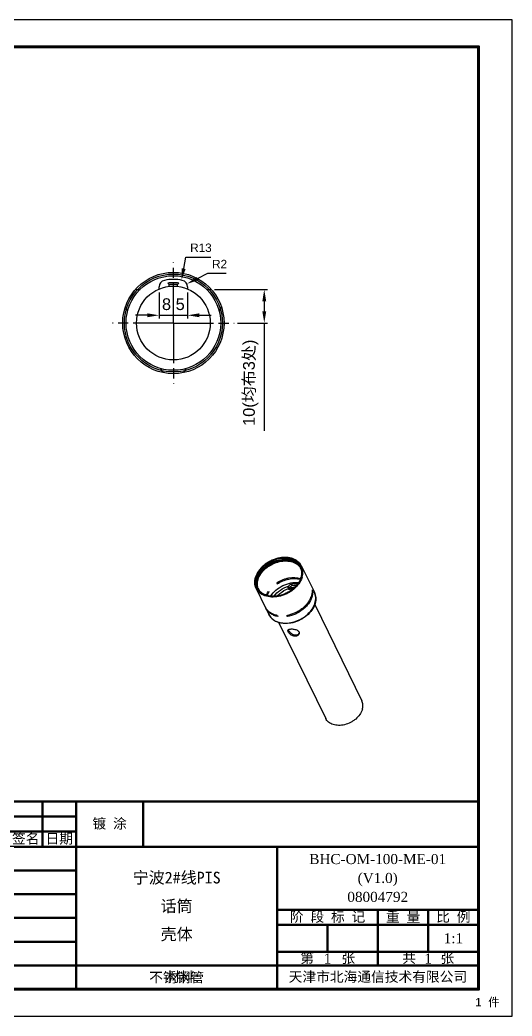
# Model space of a CAD drawing. Header units: millimetres. Extents: x 0 to 420, y 0 to 297.
# Drawn here: x 273.3 to 420, y 0 to 297 of the extents above; entities that cross this region are included whole.
import ezdxf
from ezdxf.enums import TextEntityAlignment as Align

# ---------------------------------------------------------------- set-up
doc = ezdxf.new("R2010")
doc.units = ezdxf.units.MM
doc.linetypes.add('AM_ISO08W050', pattern=[18, 12, -1.5, 3, -1.5])
doc.linetypes.add('HIDDEN', pattern=[9.525, 6.35, -3.175])
doc.layers.add('02___PRT_ALL_AXES', color=7, linetype='Continuous')
doc.layers.add('DEFAULT_2', color=8, linetype='HIDDEN')
for name, color, linetype, lineweight in [('AM_0', 7, 'Continuous', 50), ('AM_5', 3, 'Continuous', 25), ('AM_6', 2, 'Continuous', 35), ('AM_6 @ 1', 2, 'Continuous', 35), ('AM_7', 4, 'AM_ISO08W050', 25), ('AM_8', 1, 'Continuous', 25)]:
    doc.layers.add(name, color=color, linetype=linetype, lineweight=lineweight)
doc.styles.add('fs', font='SIMFANG.TTF')
doc.styles.get("Standard").update_dxf_attribs({"font": 'ARIAL.TTF'})
doc.styles.add('tnr', font='TIMES.TTF')
doc.dimstyles.new('AM_ISO$0', dxfattribs={"dimtxt": 3.5, "dimasz": 3.5, "dimexe": 1, "dimexo": 1, "dimgap": 1.5, "dimtad": 1, "dimdsep": 46, "dimtxsty": 'Standard', "dimcen": 0, "dimclrd": 256, "dimclre": 256, "dimclrt": 2, "dimadec": 0, "dimazin": 2, "dimtp": 0.1, "dimtm": 0.1, "dimtfac": 0.71, "dimtdec": 3, "dimtmove": 0, "dimatfit": 3, "dimfxl": 1, "dimlwd": -1, "dimlwe": -1, "dimarcsym": 1})
doc.dimstyles.new('AM_ISO$4', dxfattribs={"dimtxt": 2.5, "dimasz": 3.5, "dimexe": 1, "dimexo": 1, "dimgap": 1.5, "dimtad": 1, "dimtoh": 1, "dimdec": 1, "dimdsep": 46, "dimtxsty": 'Standard', "dimcen": 0, "dimclrd": 256, "dimclre": 256, "dimclrt": 2, "dimadec": 0, "dimazin": 2, "dimtp": 0.1, "dimtm": 0.1, "dimtfac": 0.71, "dimtdec": 1, "dimtofl": 0, "dimtmove": 0, "dimatfit": 0, "dimfxl": 1, "dimlwd": -1, "dimlwe": -1, "dimarcsym": 1})

# ---------------------------------------------------------------- blocks, each defined once
blk = doc.blocks.new('*D22')
at = {"layer": 'AM_5', "linetype": 'ByBlock', "transparency": 16777216}
for p, q in [((331.33, 216.63), (347.12, 216.63)), ((346.12, 213.13), (346.12, 210.13)), ((338.12, 206.63), (347.12, 206.63)), ((346.12, 206.63), (346.12, 174.49))]:
    blk.add_line(p, q, dxfattribs=at)
at = {"layer": 'AM_5', "transparency": 16777216}
for points in [[(345.54, 213.13), (346.7, 213.13), (346.12, 216.63)], [(345.54, 210.13), (346.7, 210.13), (346.12, 206.63)]]:
    blk.add_solid(points, dxfattribs=at)
at = {"layer": 'Defpoints', "color": 0, "transparency": 16777216}
for p in [(330.33, 216.63), (337.12, 206.63), (346.12, 206.63)]:
    blk.add_point(p, dxfattribs=at)
at = {"layer": 'AM_5', "color": 2, "transparency": 16777216, "insert": (342.07, 188.81), "char_height": 3.5, "attachment_point": 5, "rotation": 90}
blk.add_mtext('10(均布3处)', dxfattribs=at)
blk = doc.blocks.new('BH-BORDER-A3')
at = {"lineweight": 100, "ltscale": 0.4}
blk.add_lwpolyline([(410, 8), (21, 8), (21, 289), (410, 289)], close=True, dxfattribs=at)
at = {"layer": 'AM_8', "ltscale": 0.4}
blk.add_lwpolyline([(0, 0), (420, 0), (420, 297), (0, 297)], close=True, dxfattribs=at)
at = {"layer": 'AM_6', "linetype": 'ByBlock', "ltscale": 0.4}
blk.add_attdef('TBA-2477AF-ME-00-00-00', text='', height=3, rotation=180, dxfattribs=at).set_placement((49.57, 286.31), align=Align.CENTER)
blk = doc.blocks.new('BH-TITLEBLOCK')
at = {"layer": 'AM_0', "lineweight": 50}
for p, q in [((-180, 56), (0, 56)), ((-180, 56), (-180, 0)), ((-170, 56), (-170, 42.5)), ((-160, 56), (-160, 0)), ((-140, 56), (-140, 42.5)), ((-140, 56), (-140, 42.5)), ((-140, 56), (-140, 42.5)), ((-130, 56), (-130, 42.5)), ((-130, 56), (-130, 42.5)), ((-130, 56), (-130, 42.5)), ((-120, 56), (-120, 0)), ((-100, 56), (-100, 42.5)), ((-180, 51.5), (-120, 51.5)), ((-180, 47), (-120, 47)), ((-180, 42.5), (0, 42.5)), ((-60, 42.5), (-60, 0)), ((-180, 35.42), (-120, 35.42)), ((-180, 28.34), (-120, 28.34)), ((-180, 21.26), (-120, 21.26)), ((-60, 23.7), (0, 23.7)), ((-30, 23.7), (-30, 7.1)), ((-15, 23.7), (-15, 11.2)), ((-60, 19.2), (0, 19.2)), ((-45, 19.2), (-45, 11.2)), ((-180, 14.18), (-120, 14.18)), ((-59.94, 11.2), (0, 11.2)), ((-180, 7.1), (0, 7.1))]:
    blk.add_line(p, q, dxfattribs=at)
at = {"layer": 'AM_0', "lineweight": 100, "ltscale": 0.4}
blk.add_lwpolyline([(0, 56), (0, 0), (-180, 0)], dxfattribs=at)
at = {"layer": 'AM_6', "color": 2, "style": 'fs'}
blk.add_attdef('D.ZN.15.DB//喷涂-RAL9004-亚光//丝印', (-97.09, 47.91), '', height=3, dxfattribs=at)
at = {"layer": 'AM_6', "color": 2, "style": 'tnr'}
for tag, p in [('TBA-2477AF-ME-00-00-00', (-30.06, 37.32)), ('(V1.0)', (-30.06, 31.68)), ('00000000', (-30.05, 26.04))]:
    blk.add_attdef(tag, text='', height=3, dxfattribs=at).set_placement(p, align=Align.CENTER)
at = {"layer": 'AM_6', "color": 2, "style": 'fs'}
blk.add_attdef('项目名称', text='', height=3.5, dxfattribs=at).set_placement((-90, 35.04), align=Align.TOP_CENTER)
at = {"layer": 'AM_6', "color": 2}
for tag, height, style, p in [('产品名称', 3.5, 'fs', (-90, 24.8)), ('1:1', 3, 'tnr', (-7.5, 15.2)), ('1', 3, 'tnr', (-45, 9.15)), ('2', 3, 'tnr', (-15, 9.15)), ('AL', 3, 'tnr', (-90, 3.55))]:
    blk.add_attdef(tag, text='', height=height, dxfattribs=dict(at, style=style)).set_placement(p, align=Align.MIDDLE_CENTER)
at = {"layer": 'AM_6', "color": 2, "style": 'fs'}
blk.add_attdef('零件名称', text='', height=3.5, dxfattribs=at).set_placement((-90, 13.62), align=Align.BOTTOM_CENTER)
at = {"layer": 'AM_8', "linetype": 'ByBlock', "ltscale": 0.4, "char_height": 3, "attachment_point": 5}
for s, insert, width in [('{\\fFangSong_GB2312|b0|i0|c134|p49;镀 涂}', (-110, 49.25), 20.003), ('{\\fFangSong_GB2312|b0|i0|c134|p49;标记}', (-175, 44.75), 10), ('{\\fFangSong_GB2312|b0|i0|c134|p49;数量}', (-165, 44.75), 10), ('{\\fFangSong_GB2312|b0|i0|c134|p49;更改单号}', (-150, 44.75), 20), ('{\\fFangSong_GB2312|b0|i0|c134|p49;签名}', (-135, 44.75), 9.9978), ('{\\fFangSong_GB2312|b0|i0|c134|p49;日期}', (-125, 44.75), 10.0022), ('{\\fFangSong_GB2312|b0|i0|c134|p49;设  计}', (-170, 38.96), 20), ('{\\fFangSong_GB2312|b0|i0|c134|p49;审  核}', (-170, 31.88), 20), ('{\\fFangSong_GB2312|b0|i0|c134|p49;阶 段 标 记}', (-45, 21.45), 30), ('{\\fFangSong_GB2312|b0|i0|c134|p49;重 量}', (-22.5, 21.45), 15), ('{\\fFangSong_GB2312|b0|i0|c134|p49;比 例}', (-7.5, 21.45), 15), ('{\\fFangSong_GB2312|b0|i0|c134|p49;工  艺}', (-170, 17.72), 20), ('{\\fFangSong_GB2312|b0|i0|c134|p49;标准化}', (-170, 10.64), 20), ('{\\fFangSong_GB2312|b0|i0|c134|p49;第    张}', (-44.97, 9.15), 29.9401), ('{\\fFangSong_GB2312|b0|i0|c134|p49;共   } {\\fFangSong_GB2312|b0|i0|c134|p49;张}', (-15, 9.17), 30), ('{\\fFangSong_GB2312|b0|i0|c134|p49;批  准}', (-170, 3.55), 20), ('{\\fFangSong_GB2312|b0|i0|c134|p49;  材料:}', (-90, 3.55), 60), ('{\\fFangSong_GB2312|b0|i0|c134|p49;天津市北海通信技术有限公司}', (-30, 3.55), 60)]:
    blk.add_mtext(s, dxfattribs=dict(at, insert=insert, width=width))
blk = doc.blocks.new('*U33')
at = {"lineweight": 0}
ref = blk.add_blockref('BH-TITLEBLOCK', (410, 8), dxfattribs=at)
ref.add_attrib('产品名称', '话筒', dxfattribs={"layer": 'AM_6 @ 1', "color": 2, "height": 3.5, "style": 'fs'}).set_placement((320, 32.8), align=Align.MIDDLE_CENTER)
ref.add_attrib('项目名称', '宁波2#线PIS', dxfattribs={"layer": 'AM_6 @ 1', "color": 2, "height": 3.5, "style": 'fs'}).set_placement((320, 43.04), align=Align.TOP_CENTER)
ref.add_attrib('零件名称', '壳体', dxfattribs={"layer": 'AM_6 @ 1', "color": 2, "height": 3.5, "style": 'fs'}).set_placement((320, 21.62), align=Align.BOTTOM_CENTER)
ref.add_attrib('(V1.0)', '(V1.0)', dxfattribs={"layer": 'AM_6 @ 1', "color": 2, "height": 3, "style": 'tnr'}).set_placement((379.94, 39.68), align=Align.CENTER)
ref.add_attrib('00000000', '08004792', dxfattribs={"layer": 'AM_6 @ 1', "color": 2, "height": 3, "style": 'tnr'}).set_placement((379.95, 34.04), align=Align.CENTER)
ref.add_attrib('TBA-2477AF-ME-00-00-00', 'BHC-OM-100-ME-01', dxfattribs={"layer": 'AM_6 @ 1', "color": 2, "height": 3, "style": 'tnr'}).set_placement((379.94, 45.32), align=Align.CENTER)
ref.add_attrib('1:1', '1:1', dxfattribs={"layer": 'AM_6 @ 1', "color": 2, "height": 3, "style": 'tnr'}).set_placement((402.5, 23.2), align=Align.MIDDLE_CENTER)
ref.add_attrib('1', '1', dxfattribs={"layer": 'AM_6 @ 1', "color": 2, "height": 3, "style": 'tnr'}).set_placement((365, 17.15), align=Align.MIDDLE_CENTER)
ref.add_attrib('2', '1', dxfattribs={"layer": 'AM_6 @ 1', "color": 2, "height": 3, "style": 'tnr'}).set_placement((395, 17.15), align=Align.MIDDLE_CENTER)
ref.add_attrib('AL', '不锈钢管', dxfattribs={"layer": 'AM_6 @ 1', "color": 2, "height": 3, "style": 'tnr'}).set_placement((320, 11.55), align=Align.MIDDLE_CENTER)
blk = doc.blocks.new('*D27')
at = {"layer": 'AM_5', "linetype": 'ByBlock', "transparency": 16777216}
for p, q in [((314.77, 215.78), (314.77, 207.94)), ((323.27, 215.78), (323.27, 207.94)), ((311.27, 208.94), (307.77, 208.94)), ((314.77, 208.94), (323.27, 208.94)), ((326.77, 208.94), (330.27, 208.94))]:
    blk.add_line(p, q, dxfattribs=at)
at = {"layer": 'AM_5', "transparency": 16777216}
for points in [[(311.27, 209.52), (311.27, 208.36), (314.77, 208.94)], [(326.77, 209.52), (326.77, 208.36), (323.27, 208.94)]]:
    blk.add_solid(points, dxfattribs=at)
at = {"layer": 'Defpoints', "color": 0, "transparency": 16777216}
for p in [(314.77, 216.78), (323.27, 216.78), (323.27, 208.94)]:
    blk.add_point(p, dxfattribs=at)
at = {"layer": 'AM_5', "color": 2, "transparency": 16777216, "insert": (319.02, 212.23), "char_height": 3.5, "attachment_point": 5}
blk.add_mtext('8.5', dxfattribs=at)
blk = doc.blocks.new('*D28')
at = {"layer": 'AM_5', "linetype": 'ByBlock', "transparency": 16777216}
for p, q in [((322.1, 222.84), (322.75, 226.28)), ((322.75, 226.28), (330.22, 226.28))]:
    blk.add_line(p, q, dxfattribs=at)
at = {"layer": 'AM_5', "transparency": 16777216}
blk.add_solid([(321.52, 222.95), (322.67, 222.73), (321.44, 219.4)], dxfattribs=at)
at = {"layer": 'Defpoints', "color": 0, "transparency": 16777216}
for p in [(321.44, 219.4), (319.02, 206.63)]:
    blk.add_point(p, dxfattribs=at)
at = {"layer": 'AM_5', "color": 2, "transparency": 16777216, "insert": (327.24, 229.06), "char_height": 2.5, "attachment_point": 5}
blk.add_mtext('R13', dxfattribs=at)
blk = doc.blocks.new('*D30')
at = {"layer": 'AM_5', "linetype": 'ByBlock', "transparency": 16777216}
for p, q in [((326.18, 219.88), (329.3, 221.46)), ((329.3, 221.46), (334.8, 221.46))]:
    blk.add_line(p, q, dxfattribs=at)
at = {"layer": 'AM_5', "transparency": 16777216}
blk.add_solid([(325.91, 220.4), (326.44, 219.36), (323.05, 218.3)], dxfattribs=at)
at = {"layer": 'Defpoints', "color": 0, "transparency": 16777216}
for p in [(321.27, 217.4), (323.05, 218.3)]:
    blk.add_point(p, dxfattribs=at)
at = {"layer": 'AM_5', "color": 2, "transparency": 16777216, "insert": (332.8, 224.22), "char_height": 2.5, "attachment_point": 5}
blk.add_mtext('R2', dxfattribs=at)

msp = doc.modelspace()

# ---------------------------------------------------------------- linework, layer by layer
at = {"color": 7, "linetype": 'Continuous'}
for p, q in [((314.77, 216.775), (314.77, 217.397)), ((323.27, 217.397), (323.27, 216.775)), ((349.839, 129.158), (349.992, 128.847)), ((353.284, 127.968), (353.498, 127.531)), ((354.239, 128.764), (354.468, 128.298)), ((347.366, 126.655), (347.519, 126.344)), ((353.499, 127.133), (353.347, 127.443)), ((353.498, 127.531), (353.488, 127.499)), ((360.381, 127.12), (360.533, 126.81)), ((360.533, 126.81), (360.388, 126.663)), ((350.032, 119.445), (350.185, 119.134)), ((352.798, 119.445), (352.951, 119.134)), ((353.389, 119.578), (352.951, 119.134))]:
    msp.add_line(p, q, dxfattribs=at)
for radius in [14.6, 14.1, 11]:
    msp.add_circle((319.02, 206.63), radius, dxfattribs=at)
for centre, radius, start, end in [((316.77, 217.397), 2, 101.80289, 180), ((319.02, 206.63), 13, 78.19711, 101.80289), ((321.27, 217.397), 2, 0, 78.19711), ((353.777, 131.649), 3.715, 32.09034, 34.70349), ((353.552, 132.161), 3.691, 17.65058, 26.12356), ((349.109, 129.115), 5.301, 162.82514, 164.31607), ((353.795, 131.66), 3.694, 29.93826, 32.08934), ((351.984, 132.24), 5.282, 342.82303, 344.85026), ((351.786, 132.505), 5.651, 340.81954, 342.82129), ((349.035, 129.003), 5.147, 164.59837, 166.80141), ((349.558, 128.473), 5.782, 159.40169, 162.10032), ((349.174, 128.965), 5.291, 162.8241, 164.60032), ((347.336, 129.303), 3.82, 208.98501, 211.53455), ((347.375, 129.328), 3.865, 211.5465, 217.89621), ((347.527, 129.205), 3.698, 206.15924, 214.69956), ((347.789, 128.71), 3.714, 197.66355, 200.22909), ((347.766, 128.701), 3.69, 200.23104, 201.27813), ((347.566, 129.231), 3.744, 214.69644, 217.33986), ((354.508, 126.989), 5.916, 338.97019, 342.81634), ((349.963, 123.65), 3.937, 206.14488, 211.14101), ((350.111, 123.336), 3.932, 203.41147, 206.13937), ((355.681, 124.78), 5.806, 341.57772, 342.82519), ((355.691, 124.634), 5.813, 342.82552, 344.23271), ((351.056, 121.488), 3.966, 206.16427, 216.95529), ((351.178, 121.58), 4.119, 216.95843, 225.60138), ((351.253, 126.141), 6.806, 259.16646, 259.66782), ((351.24, 128.93), 9.612, 279.32896, 283.08033), ((351.323, 121.722), 4.322, 225.54937, 228.93397), ((355.68, 114.726), 1.04, 316.02004, 317.51399)]:
    msp.add_arc(centre, radius, start, end, dxfattribs=at)
for points, knots in [([(343.737, 130.836), (343.946, 131.509), (344.465, 132.491), (345.418, 133.626), (346.593, 134.697), (348.326, 135.759), (350.608, 136.498), (352.555, 136.614), (353.992, 136.368), (354.951, 136.031), (355.786, 135.545), (356.473, 134.923), (356.988, 134.18), (357.205, 133.623), (357.28, 133.338)], [0, 0, 0, 0, 0.1223509, 0.1883478, 0.2567638, 0.3973793, 0.5372142, 0.6692137, 0.730889, 0.7892642, 0.8445571, 0.8973963, 0.9487903, 1, 1, 1, 1]), ([(344.044, 130.68), (344.234, 131.295), (344.863, 132.512), (346.045, 133.777), (347.201, 134.644), (348.483, 135.39), (350.205, 136.034), (351.996, 136.255), (353.357, 136.142), (354.29, 135.921), (355.131, 135.567), (355.858, 135.088), (356.451, 134.494), (356.747, 134.029), (356.866, 133.786)], [0, 0, 0, 0, 0.1207891, 0.2527784, 0.3218041, 0.3917687, 0.5309325, 0.6640421, 0.7268773, 0.7866684, 0.8433971, 0.8973743, 0.9492561, 1, 1, 1, 1]), ([(344.119, 130.528), (344.306, 131.134), (344.923, 132.336), (346.082, 133.588), (347.216, 134.451), (348.475, 135.198), (350.172, 135.851), (352.252, 136.139), (353.915, 135.931), (355.071, 135.483), (355.809, 135.031), (356.421, 134.465), (356.735, 134.018), (356.863, 133.783)], [0, 0, 0, 0, 0.1204503, 0.2519712, 0.3207636, 0.3905327, 0.5295252, 0.6628591, 0.7857446, 0.8428318, 0.897133, 0.9492284, 1, 1, 1, 1]), ([(344.145, 130.507), (344.51, 131.478), (345.471, 132.841), (347.161, 134.23), (348.668, 135.084), (350.292, 135.668), (352.416, 136.033), (354.05, 135.859), (354.995, 135.487)], [0, 0, 0, 0, 0.2393791, 0.3699801, 0.5036004, 0.6366755, 0.7657206, 1, 1, 1, 1]), ([(344.288, 130.183), (344.469, 130.77), (345.06, 131.935), (346.167, 133.16), (347.251, 134.012), (348.458, 134.759), (350.094, 135.434), (352.119, 135.779), (354.038, 135.629), (355.449, 135.07), (356.331, 134.386), (356.682, 133.979), (356.831, 133.764)], [0, 0, 0, 0, 0.1196172, 0.2500002, 0.3182179, 0.3874908, 0.5259661, 0.6596645, 0.7838064, 0.8963631, 0.949027, 1, 1, 1, 1]), ([(343.995, 127.452), (343.86, 127.695), (343.642, 128.218), (343.491, 129.064), (343.516, 129.952), (343.647, 130.542), (343.737, 130.836)], [0, 0, 0, 0, 0.2393342, 0.4828177, 0.7352591, 1, 1, 1, 1]), ([(357.031, 130.68), (356.852, 130.102), (356.273, 128.952), (355.189, 127.74), (354.128, 126.894), (352.943, 126.147), (351.335, 125.464), (349.337, 125.094), (347.431, 125.205), (346.014, 125.72), (345.112, 126.365), (344.746, 126.753), (344.589, 126.96)], [0, 0, 0, 0, 0.1192162, 0.2490576, 0.3169984, 0.386026, 0.5242129, 0.6580079, 0.7826555, 0.895929, 0.9488793, 1, 1, 1, 1]), ([(349.839, 129.158), (350.381, 129.521), (351.252, 129.984), (352.479, 130.416), (354.246, 130.841), (355.824, 130.822), (356.941, 130.46)], [0, 0, 0, 0, 0.2640307, 0.3955854, 0.525135, 1, 1, 1, 1]), ([(357.07, 133.28), (357.19, 132.903), (357.312, 132.082), (357.192, 131.265), (357.083, 130.86)], [0, 0, 0, 0, 0.4852714, 1, 1, 1, 1]), ([(357.28, 133.338), (357.384, 132.943), (357.469, 132.09), (357.313, 131.251), (357.185, 130.836)], [0, 0, 0, 0, 0.4845011, 1, 1, 1, 1]), ([(344.208, 127.574), (344.101, 127.793), (343.929, 128.257), (343.766, 129.262), (343.864, 130.046), (344.005, 130.548)], [0, 0, 0, 0, 0.2402705, 0.4849234, 1, 1, 1, 1]), ([(344.193, 127.621), (344.03, 128.009), (343.835, 128.87), (343.922, 129.746), (344.024, 130.179)], [0, 0, 0, 0, 0.4858732, 1, 1, 1, 1]), ([(344.249, 127.583), (344.121, 127.987), (343.999, 128.874), (344.154, 129.75), (344.288, 130.183)], [0, 0, 0, 0, 0.4838051, 1, 1, 1, 1]), ([(357.123, 130.648), (356.919, 130.06), (356.292, 128.899), (355.157, 127.679), (354.058, 126.832), (352.841, 126.087), (351.197, 125.411), (349.162, 125.051), (347.225, 125.173), (345.785, 125.698), (344.863, 126.352), (344.487, 126.745), (344.325, 126.954)], [0, 0, 0, 0, 0.1201776, 0.2505533, 0.3185672, 0.3875543, 0.5254121, 0.6587249, 0.7829588, 0.8960173, 0.9489182, 1, 1, 1, 1]), ([(348.092, 125.208), (348.503, 125.867), (349.581, 127.089), (351.629, 128.435), (353.946, 129.236), (355.572, 129.344), (356.346, 129.268)], [0, 0, 0, 0, 0.2426018, 0.4998905, 0.757237, 1, 1, 1, 1]), ([(349.084, 125.186), (349.568, 125.9), (350.865, 127.159), (352.487, 127.934), (353.353, 128.184)], [0, 0, 0, 0, 0.4885309, 1, 1, 1, 1]), ([(349.992, 128.847), (350.512, 129.196), (351.621, 129.79), (353.902, 130.502), (355.744, 130.525), (356.842, 130.225)], [0, 0, 0, 0, 0.2627322, 0.5226983, 1, 1, 1, 1]), ([(353.347, 127.443), (353.33, 127.477), (353.304, 127.556), (353.274, 127.731), (353.274, 127.873), (353.284, 127.968)], [0, 0, 0, 0, 0.2121892, 0.4621733, 1, 1, 1, 1]), ([(353.284, 127.968), (353.286, 127.988), (353.297, 128.063), (353.325, 128.136), (353.353, 128.184)], [0, 0, 0, 0, 0.2597349, 1, 1, 1, 1]), ([(354.239, 128.764), (354.057, 128.734), (353.712, 128.596), (353.444, 128.335), (353.353, 128.184)], [0, 0, 0, 0, 0.5112573, 1, 1, 1, 1]), ([(355.191, 127.808), (355.05, 127.801), (354.474, 127.75), (353.905, 127.627), (353.488, 127.499)], [0, 0, 0, 0, 0.2448204, 1, 1, 1, 1]), ([(354.468, 128.298), (354.357, 128.28), (354.14, 128.212), (353.772, 127.992), (353.558, 127.726), (353.498, 127.531)], [0, 0, 0, 0, 0.2612624, 0.5246613, 1, 1, 1, 1]), ([(356.078, 128.847), (355.929, 128.86), (355.315, 128.892), (354.698, 128.842), (354.239, 128.764)], [0, 0, 0, 0, 0.2431142, 1, 1, 1, 1]), ([(355.719, 128.406), (355.616, 128.406), (355.197, 128.396), (354.779, 128.351), (354.468, 128.298)], [0, 0, 0, 0, 0.2456863, 1, 1, 1, 1]), ([(346.794, 125.484), (346.83, 125.583), (346.989, 125.988), (347.193, 126.375), (347.366, 126.655)], [0, 0, 0, 0, 0.2436937, 1, 1, 1, 1]), ([(347.033, 125.397), (347.066, 125.477), (347.207, 125.803), (347.377, 126.116), (347.519, 126.344)], [0, 0, 0, 0, 0.2449506, 1, 1, 1, 1]), ([(350.039, 125.28), (350.249, 125.526), (351.187, 126.468), (352.391, 127.137), (353.347, 127.443)], [0, 0, 0, 0, 0.2436669, 1, 1, 1, 1]), ([(360.313, 124.93), (360.093, 124.219), (359.541, 123.185), (358.526, 121.993), (357.275, 120.873), (355.436, 119.775), (353.788, 119.271), (352.951, 119.134)], [0, 0, 0, 0, 0.2278875, 0.3509542, 0.4785275, 0.7404231, 1, 1, 1, 1]), ([(360.031, 124.866), (359.789, 124.237), (359.07, 123.007), (357.798, 121.736), (356.579, 120.87), (355.246, 120.129), (354.157, 119.74), (353.416, 119.567)], [0, 0, 0, 0, 0.2300807, 0.4793839, 0.6089938, 0.7399978, 1, 1, 1, 1]), ([(353.499, 127.133), (353.487, 127.157), (353.471, 127.216), (353.459, 127.34), (353.469, 127.438), (353.488, 127.499)], [0, 0, 0, 0, 0.2216992, 0.4862664, 1, 1, 1, 1]), ([(354.725, 127.411), (354.623, 127.397), (354.208, 127.332), (353.8, 127.229), (353.499, 127.133)], [0, 0, 0, 0, 0.2466591, 1, 1, 1, 1]), ([(360.381, 127.12), (360.407, 126.812), (360.393, 126.174), (360.256, 125.551), (360.16, 125.241)], [0, 0, 0, 0, 0.4878497, 1, 1, 1, 1]), ([(360.533, 126.81), (360.56, 126.502), (360.545, 125.863), (360.409, 125.24), (360.313, 124.93)], [0, 0, 0, 0, 0.4878497, 1, 1, 1, 1]), ([(361.052, 126.392), (361.174, 126.144), (361.369, 125.619), (361.504, 124.782), (361.482, 123.915), (361.366, 123.34), (361.286, 123.055)], [0, 0, 0, 0, 0.2423259, 0.4878904, 0.7396388, 1, 1, 1, 1]), ([(361.228, 123.066), (361.401, 123.625), (361.53, 124.501), (361.362, 125.628), (361.172, 126.148), (361.052, 126.392)], [0, 0, 0, 0, 0.5161213, 0.7604304, 1, 1, 1, 1]), ([(361.245, 122.918), (361.041, 122.256), (360.369, 120.949), (358.836, 119.307), (356.883, 118.024), (354.689, 117.211), (352.784, 116.986), (351.33, 117.116), (350.325, 117.361), (349.412, 117.753), (348.615, 118.286), (347.959, 118.948), (347.629, 119.468), (347.496, 119.739)], [0, 0, 0, 0, 0.1212352, 0.2521201, 0.388985, 0.5261609, 0.6578792, 0.7204947, 0.7805261, 0.8380406, 0.8933757, 0.9471103, 1, 1, 1, 1]), ([(348.484, 118.464), (348.894, 118.107), (349.898, 117.517), (351.659, 117.112), (353.603, 117.157), (355.589, 117.643), (357.166, 118.386), (358.32, 119.161), (359.354, 120.022), (360.416, 121.236), (360.999, 122.372), (361.19, 122.945)], [0, 0, 0, 0, 0.1062904, 0.2226562, 0.3490753, 0.4827948, 0.6194087, 0.6873223, 0.7540978, 0.8819266, 1, 1, 1, 1]), ([(350.185, 119.134), (349.783, 119.208), (349.013, 119.42), (347.978, 119.957), (347.141, 120.686), (346.736, 121.288), (346.581, 121.604)], [0, 0, 0, 0, 0.2711468, 0.5256047, 0.7666024, 1, 1, 1, 1]), ([(349.156, 119.668), (348.62, 119.847), (347.858, 120.228), (347.046, 120.966), (346.728, 121.391), (346.593, 121.614)], [0, 0, 0, 0, 0.5173679, 0.7617021, 1, 1, 1, 1]), ([(349.974, 119.456), (349.904, 119.47), (349.628, 119.527), (349.356, 119.602), (349.156, 119.668)], [0, 0, 0, 0, 0.2540004, 1, 1, 1, 1]), ([(353.256, 114.529), (353.235, 114.572), (353.172, 114.718), (353.148, 114.891), (353.181, 114.999)], [0, 0, 0, 0, 0.2956243, 1, 1, 1, 1]), ([(353.181, 114.999), (353.194, 115.042), (353.238, 115.126), (353.349, 115.227), (353.498, 115.303), (353.762, 115.383), (354.165, 115.423), (354.697, 115.402), (355.254, 115.311), (355.775, 115.145), (356.208, 114.899), (356.417, 114.658), (356.48, 114.529)], [0, 0, 0, 0, 0.0361632, 0.0747727, 0.1190815, 0.1707513, 0.2964002, 0.4446107, 0.6008637, 0.7507628, 0.8846395, 1, 1, 1, 1]), ([(356.525, 113.966), (356.485, 113.838), (356.331, 113.587), (355.951, 113.329), (355.458, 113.213), (354.723, 113.277), (354.037, 113.631), (353.518, 114.12), (353.323, 114.393), (353.256, 114.529)], [0, 0, 0, 0, 0.1000019, 0.2107146, 0.3340996, 0.4693109, 0.7533529, 0.8868764, 1, 1, 1, 1]), ([(353.301, 115.172), (353.305, 115.153), (353.324, 115.074), (353.355, 114.997), (353.383, 114.941)], [0, 0, 0, 0, 0.2303166, 1, 1, 1, 1]), ([(353.383, 114.941), (353.44, 114.823), (353.601, 114.586), (354.029, 114.143), (354.593, 113.788), (355.228, 113.624), (355.695, 113.624), (356.11, 113.749), (356.338, 113.91), (356.428, 114.004)], [0, 0, 0, 0, 0.1082408, 0.2349538, 0.5100142, 0.6459026, 0.7739194, 0.8919954, 1, 1, 1, 1]), ([(356.447, 114.024), (356.457, 114.035), (356.496, 114.08), (356.532, 114.128), (356.555, 114.166)], [0, 0, 0, 0, 0.2538599, 1, 1, 1, 1]), ([(356.48, 114.529), (356.522, 114.443), (356.577, 114.253), (356.553, 114.057), (356.525, 113.966)], [0, 0, 0, 0, 0.5038873, 1, 1, 1, 1])]:
    msp.add_open_spline(points, degree=3, knots=knots, dxfattribs=at)
at = {"layer": '02___PRT_ALL_AXES', "color": 8, "linetype": 'HIDDEN'}
for p, q in [((317.38, 218.519), (317.77, 218.13)), ((317.77, 217.558), (317.77, 218.13)), ((320.27, 218.13), (317.77, 218.13)), ((320.658, 218.517), (320.27, 218.13)), ((320.27, 217.558), (320.27, 218.13))]:
    msp.add_line(p, q, dxfattribs=at)
at = {"layer": '02___PRT_ALL_AXES', "color": 7, "linetype": 'Continuous'}
for p, q in [((357.239, 134.162), (361.052, 126.392)), ((343.683, 127.51), (346.429, 121.915)), ((361.147, 122.681), (375.218, 94.007)), ((346.581, 121.604), (347.496, 119.739)), ((350.369, 117.403), (364.445, 88.72))]:
    msp.add_line(p, q, dxfattribs=at)
msp.add_circle((319.02, 206.63), 15.1, dxfattribs=at)
at = {"layer": '02___PRT_ALL_AXES', "color": 8, "linetype": 'HIDDEN'}
msp.add_arc((319.02, 206.63), 12, 82.15595, 97.84327, dxfattribs=at)
at = {"layer": '02___PRT_ALL_AXES', "color": 7, "linetype": 'Continuous'}
for points, knots in [([(357.239, 134.162), (357.112, 134.421), (356.794, 134.919), (356.159, 135.555), (355.38, 136.069), (354.48, 136.448), (353.481, 136.684), (352.023, 136.806), (350.105, 136.569), (348.262, 135.879), (346.888, 135.08), (345.65, 134.152), (344.384, 132.798), (343.71, 131.494), (343.507, 130.836)], [0, 0, 0, 0, 0.0507442, 0.1026258, 0.1566023, 0.21333, 0.2731205, 0.3359557, 0.4690655, 0.6082291, 0.6781941, 0.7472204, 0.8792088, 1, 1, 1, 1]), ([(357.415, 130.836), (357.588, 131.395), (357.717, 132.271), (357.549, 133.398), (357.359, 133.918), (357.239, 134.162)], [0, 0, 0, 0, 0.5161325, 0.7604283, 1, 1, 1, 1]), ([(343.683, 127.51), (343.564, 127.754), (343.373, 128.273), (343.205, 129.4), (343.334, 130.277), (343.507, 130.836)], [0, 0, 0, 0, 0.2395717, 0.4838675, 1, 1, 1, 1]), ([(357.415, 130.836), (357.399, 130.785), (357.333, 130.58), (357.255, 130.379), (357.191, 130.229)], [0, 0, 0, 0, 0.2466598, 1, 1, 1, 1]), ([(357.191, 130.229), (356.636, 128.939), (355.386, 127.514), (353.585, 126.313), (352.23, 125.609), (350.444, 125.025), (348.291, 124.836), (346.599, 125.138), (345.441, 125.66), (344.707, 126.165), (344.107, 126.782), (343.805, 127.261), (343.683, 127.51)], [0, 0, 0, 0, 0.2566188, 0.3261519, 0.396234, 0.5347284, 0.6665114, 0.7875344, 0.8438222, 0.8975286, 0.9492891, 1, 1, 1, 1]), ([(375.358, 91.363), (375.495, 91.808), (375.598, 92.505), (375.464, 93.401), (375.312, 93.813), (375.217, 94.007)], [0, 0, 0, 0, 0.5161397, 0.7604296, 1, 1, 1, 1]), ([(375.358, 91.363), (375.196, 90.841), (374.661, 89.804), (373.655, 88.728), (372.671, 87.991), (371.58, 87.355), (370.114, 86.807), (368.323, 86.585), (366.9, 86.793), (365.923, 87.204), (365.304, 87.612), (364.799, 88.118), (364.546, 88.513), (364.445, 88.72)], [0, 0, 0, 0, 0.1208327, 0.2528618, 0.3219112, 0.3918986, 0.5311093, 0.6642656, 0.7865918, 0.8433415, 0.8973381, 0.949238, 1, 1, 1, 1])]:
    msp.add_open_spline(points, degree=3, knots=knots, dxfattribs=at)
at = {"layer": 'AM_7'}
for q in [(319.02, 224.73), (300.92, 206.63), (337.12, 206.63), (319.02, 188.53)]:
    msp.add_line((319.02, 206.63), q, dxfattribs=at)
at = {"layer": 'DEFAULT_2'}
for p, q in [((307.706, 216.63), (309.08, 216.63)), ((328.96, 216.63), (330.334, 216.63))]:
    msp.add_line(p, q, dxfattribs=at)
at = {"layer": 'DEFAULT_2', "color": 8, "linetype": 'HIDDEN'}
for p, q in [((307.706, 216.63), (309.08, 216.63)), ((328.96, 216.63), (330.334, 216.63)), ((305.389, 210.238), (304.703, 211.428)), ((333.337, 211.428), (332.65, 210.238)), ((316.017, 191.831), (315.33, 193.021)), ((322.71, 193.021), (322.023, 191.831))]:
    msp.add_line(p, q, dxfattribs=at)

# ---------------------------------------------------------------- block references
at = {"lineweight": 0}
msp.add_blockref('BH-BORDER-A3', (0, 0), dxfattribs=at)
at = {"layer": 'AM_0'}
msp.add_blockref('*U33', (0, 0), dxfattribs=at)

# ---------------------------------------------------------------- texts
at = {"layer": 'AM_6', "color": 2, "insert": (409.011, 5.417), "char_height": 2.5, "attachment_point": 1}
msp.add_mtext_dynamic_manual_height_columns('1  {\\fSimSun|b0|i0|c134|p2;件}', width=15.32758, gutter_width=12.5, heights=[2.5], dxfattribs=at)

# ---------------------------------------------------------------- dimensions: what is measured, and where the dimension line sits
at = {"layer": 'AM_5'}
dim = msp.add_radius_dim(center=(319.02, 206.63), mpoint=(321.443, 219.402), dimstyle='AM_ISO$4', override={"dimdec": 1}, dxfattribs=at)
dim.commit()
dim.dimension.update_dxf_attribs({"geometry": '*D28', "text_midpoint": (327.235, 226.279), "dimtype": 164})
dim = msp.add_radius_dim(center=(321.27, 217.397), mpoint=(323.054, 218.301), dimstyle='AM_ISO$4', dxfattribs=at)
dim.commit()
dim.dimension.update_dxf_attribs({"geometry": '*D30', "text_midpoint": (332.801, 221.464), "dimtype": 164})
dim = msp.add_linear_dim(base=(323.27, 208.939), p1=(314.77, 216.775), p2=(323.27, 216.775), angle=0, dimstyle='AM_ISO$0', override={"dimdec": 1}, dxfattribs=at)
dim.commit()
dim.dimension.update_dxf_attribs({"geometry": '*D27', "text_midpoint": (319.02, 208.939), "dimtype": 160})
dim = msp.add_linear_dim(base=(346.12, 206.63), p1=(330.334, 216.63), p2=(337.12, 206.63), angle=90, text='<>(均布3处)', dimstyle='AM_ISO$0', dxfattribs=at)
dim.commit()
dim.dimension.update_dxf_attribs({"geometry": '*D22', "text_midpoint": (342.073, 188.81)})

doc.saveas('drawing.dxf')
